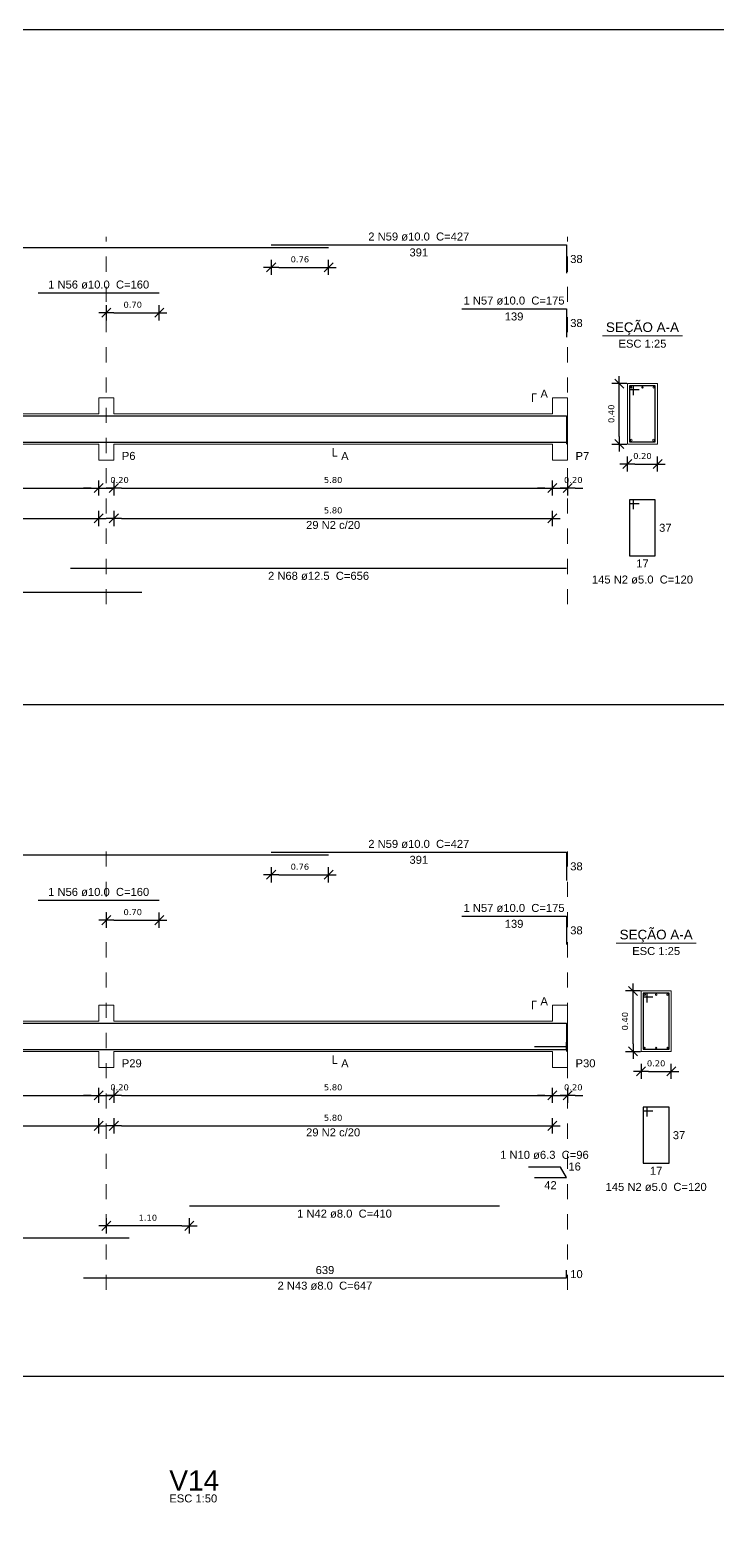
# Model space of a CAD drawing. Extents: x 25 to 1028, y -81 to 176.
# Drawn here: x 797.1 to 801.65, y 89.22 to 99.03 of the extents above; entities that cross this region are included whole.
import ezdxf

# ---------------------------------------------------------------- set-up
doc = ezdxf.new("R2010")
doc.units = 0
doc.header["$LTSCALE"] = 0.3
doc.header["$PDSIZE"] = 0.1
doc.linetypes.add('DOT2', pattern=[3.175, 0, -3.175])
doc.layers.get('0').update_dxf_attribs({"linetype": 'CONTINUOUS'})
doc.layers.get('Defpoints').update_dxf_attribs({"linetype": 'CONTINUOUS'})
doc.layers.add('ARQ-CTA-1_025', color=1, linetype='CONTINUOUS')
for name, color, linetype, lineweight in [('DT-Barras na forma', 2, 'CONTINUOUS', 30), ('DT-Barras no corte', 5, 'CONTINUOUS', 5), ('DT-Barras rebatidas', 2, 'CONTINUOUS', 30), ('DT-Forma', 5, 'CONTINUOUS', 5), ('DT-Pontilhado', 9, 'DOT2', 5), ('DT-Textos', 7, 'CONTINUOUS', 5), ('DT-Título', 3, 'CONTINUOUS', 20)]:
    doc.layers.add(name, color=color, linetype=linetype, lineweight=lineweight)
doc.layers.add('VPort', color=45, linetype='CONTINUOUS', plot=False)
doc.styles.add('Arial', font='arial.ttf')
doc.styles.add('FNDE Texto Cota 0025', font='verdana.ttf', dxfattribs={"height": 0.04})
doc.dimstyles.new('Copy of FNDE 1-0025', dxfattribs={"dimscale": 5, "dimtxt": 0.04, "dimasz": 0.01, "dimexe": 0.15, "dimexo": 0.15, "dimgap": 0.005, "dimtad": 1, "dimlfac": 2, "dimzin": 1, "dimdsep": 46, "dimtxsty": 'FNDE Texto Cota 0025', "dimblk": 'tic', "dimcen": 0.015, "dimdle": 0.15, "dimse1": 1, "dimse2": 1, "dimclrd": 251, "dimclre": 251, "dimclrt": 256, "dimaunit": 1, "dimadec": 3, "dimazin": 0, "dimtfac": 1, "dimtix": 1, "dimtmove": 2, "dimatfit": 3, "dimfxl": 0.15, "dimtvp": 1, "dimtolj": 1, "dimtzin": 0, "dimarcsym": 0})
doc.dimstyles.new('FNDE 1-0025', dxfattribs={"dimscale": 5, "dimtxt": 0.04, "dimasz": 0.01, "dimexe": 0.15, "dimexo": 0.15, "dimgap": 0.005, "dimtad": 1, "dimzin": 1, "dimdsep": 46, "dimtxsty": 'FNDE Texto Cota 0025', "dimblk": 'tic', "dimcen": 0.015, "dimdle": 0.15, "dimse1": 1, "dimse2": 1, "dimclrd": 251, "dimclre": 251, "dimclrt": 256, "dimaunit": 1, "dimadec": 3, "dimazin": 0, "dimtfac": 1, "dimtix": 1, "dimtmove": 2, "dimatfit": 3, "dimfxl": 0.15, "dimtvp": 1, "dimtolj": 1, "dimtzin": 0, "dimarcsym": 0})

# ---------------------------------------------------------------- blocks, each defined once
blk = doc.blocks.new('tic')
at = {"color": 251}
for p, q in [((-1, 0), (1, 0)), ((0, -1), (0, 1))]:
    blk.add_line(p, q, dxfattribs=at)
blk.add_line((-0.6, -0.6), (0.6, 0.6))
blk = doc.blocks.new('*D304')
at = {"layer": 'ARQ-CTA-1_025', "color": 251, "lineweight": -2}
blk.add_line((794.7059, 95.9992), (797.5059, 95.9992), dxfattribs=at)
at = {"layer": 'Defpoints', "color": 0}
for p in [(794.6559, 96.1316), (797.5559, 96.1316), (797.5559, 95.9992)]:
    blk.add_point(p, dxfattribs=at)
at = {"layer": 'ARQ-CTA-1_025', "color": 251, "lineweight": -2, "xscale": 0.05, "yscale": 0.05, "zscale": 0.05, "rotation": 180}
blk.add_blockref('tic', (794.6559, 95.9992), dxfattribs=at)
at = {"layer": 'ARQ-CTA-1_025', "color": 251, "lineweight": -2, "xscale": 0.05, "yscale": 0.05, "zscale": 0.05}
blk.add_blockref('tic', (797.5559, 95.9992), dxfattribs=at)
at = {"layer": 'ARQ-CTA-1_025', "insert": (796.1059, 96.0522), "char_height": 0.04, "attachment_point": 5, "style": 'FNDE Texto Cota 0025'}
blk.add_mtext('\\A1;5.80', dxfattribs=at)
blk = doc.blocks.new('*D305')
at = {"layer": 'ARQ-CTA-1_025', "color": 251, "lineweight": -2}
for p, q in [((797.5059, 95.9992), (797.4559, 95.9992)), ((797.5559, 95.9992), (797.6559, 95.9992)), ((797.7059, 95.9992), (797.7559, 95.9992))]:
    blk.add_line(p, q, dxfattribs=at)
at = {"layer": 'Defpoints', "color": 0}
for p in [(797.5559, 96.1316), (797.6559, 96.1316), (797.6559, 95.9992)]:
    blk.add_point(p, dxfattribs=at)
at = {"layer": 'ARQ-CTA-1_025', "color": 251, "lineweight": -2, "xscale": 0.05, "yscale": 0.05, "zscale": 0.05}
blk.add_blockref('tic', (797.5559, 95.9992), dxfattribs=at)
at = {"layer": 'ARQ-CTA-1_025', "color": 251, "lineweight": -2, "xscale": 0.05, "yscale": 0.05, "zscale": 0.05, "rotation": 180}
blk.add_blockref('tic', (797.6559, 95.9992), dxfattribs=at)
at = {"layer": 'ARQ-CTA-1_025', "insert": (797.6936, 96.0522), "char_height": 0.04, "attachment_point": 5, "style": 'FNDE Texto Cota 0025'}
blk.add_mtext('\\A1;0.20', dxfattribs=at)
blk = doc.blocks.new('*D306')
at = {"layer": 'ARQ-CTA-1_025', "color": 251, "lineweight": -2}
blk.add_line((797.7059, 95.9992), (800.5059, 95.9992), dxfattribs=at)
at = {"layer": 'Defpoints', "color": 0}
for p in [(797.6559, 96.1316), (800.5559, 96.1316), (800.5559, 95.9992)]:
    blk.add_point(p, dxfattribs=at)
at = {"layer": 'ARQ-CTA-1_025', "color": 251, "lineweight": -2, "xscale": 0.05, "yscale": 0.05, "zscale": 0.05, "rotation": 180}
blk.add_blockref('tic', (797.6559, 95.9992), dxfattribs=at)
at = {"layer": 'ARQ-CTA-1_025', "color": 251, "lineweight": -2, "xscale": 0.05, "yscale": 0.05, "zscale": 0.05}
blk.add_blockref('tic', (800.5559, 95.9992), dxfattribs=at)
at = {"layer": 'ARQ-CTA-1_025', "insert": (799.1059, 96.0522), "char_height": 0.04, "attachment_point": 5, "style": 'FNDE Texto Cota 0025'}
blk.add_mtext('\\A1;5.80', dxfattribs=at)
blk = doc.blocks.new('*D307')
at = {"layer": 'ARQ-CTA-1_025', "color": 251, "lineweight": -2}
for p, q in [((800.5059, 95.9992), (800.4559, 95.9992)), ((800.5559, 95.9992), (800.6559, 95.9992)), ((800.7059, 95.9992), (800.7559, 95.9992))]:
    blk.add_line(p, q, dxfattribs=at)
at = {"layer": 'Defpoints', "color": 0}
for p in [(800.5559, 96.1316), (800.6559, 96.1316), (800.6559, 95.9992)]:
    blk.add_point(p, dxfattribs=at)
at = {"layer": 'ARQ-CTA-1_025', "color": 251, "lineweight": -2, "xscale": 0.05, "yscale": 0.05, "zscale": 0.05}
blk.add_blockref('tic', (800.5559, 95.9992), dxfattribs=at)
at = {"layer": 'ARQ-CTA-1_025', "color": 251, "lineweight": -2, "xscale": 0.05, "yscale": 0.05, "zscale": 0.05, "rotation": 180}
blk.add_blockref('tic', (800.6559, 95.9992), dxfattribs=at)
at = {"layer": 'ARQ-CTA-1_025', "insert": (800.6936, 96.0522), "char_height": 0.04, "attachment_point": 5, "style": 'FNDE Texto Cota 0025'}
blk.add_mtext('\\A1;0.20', dxfattribs=at)
blk = doc.blocks.new('*D315')
at = {"layer": 'ARQ-CTA-1_025', "color": 251, "lineweight": -2}
blk.add_line((797.6559, 97.1589), (797.9059, 97.1589), dxfattribs=at)
at = {"layer": 'Defpoints', "color": 0}
for p in [(797.6059, 97.2913), (797.9559, 97.2913), (797.9559, 97.1589)]:
    blk.add_point(p, dxfattribs=at)
at = {"layer": 'ARQ-CTA-1_025', "color": 251, "lineweight": -2, "xscale": 0.05, "yscale": 0.05, "zscale": 0.05, "rotation": 180}
blk.add_blockref('tic', (797.6059, 97.1589), dxfattribs=at)
at = {"layer": 'ARQ-CTA-1_025', "color": 251, "lineweight": -2, "xscale": 0.05, "yscale": 0.05, "zscale": 0.05}
blk.add_blockref('tic', (797.9559, 97.1589), dxfattribs=at)
at = {"layer": 'ARQ-CTA-1_025', "insert": (797.7809, 97.2119), "char_height": 0.04, "attachment_point": 5, "style": 'FNDE Texto Cota 0025'}
blk.add_mtext('\\A1;0.70', dxfattribs=at)
blk = doc.blocks.new('*D317')
at = {"layer": 'ARQ-CTA-1_025', "color": 251, "lineweight": -2}
blk.add_line((798.7459, 97.459), (799.0259, 97.459), dxfattribs=at)
at = {"layer": 'Defpoints', "color": 0}
for p in [(798.6959, 97.5914), (799.0759, 97.5914), (799.0759, 97.459)]:
    blk.add_point(p, dxfattribs=at)
at = {"layer": 'ARQ-CTA-1_025', "color": 251, "lineweight": -2, "xscale": 0.05, "yscale": 0.05, "zscale": 0.05, "rotation": 180}
blk.add_blockref('tic', (798.6959, 97.459), dxfattribs=at)
at = {"layer": 'ARQ-CTA-1_025', "color": 251, "lineweight": -2, "xscale": 0.05, "yscale": 0.05, "zscale": 0.05}
blk.add_blockref('tic', (799.0759, 97.459), dxfattribs=at)
at = {"layer": 'ARQ-CTA-1_025', "insert": (798.8859, 97.5119), "char_height": 0.04, "attachment_point": 5, "style": 'FNDE Texto Cota 0025'}
blk.add_mtext('\\A1;0.76', dxfattribs=at)
blk = doc.blocks.new('*D318')
at = {"layer": 'ARQ-CTA-1_025', "color": 251, "lineweight": -2}
blk.add_line((800.998, 96.3405), (800.998, 96.6405), dxfattribs=at)
at = {"layer": 'Defpoints', "color": 0}
for p in [(800.998, 96.6905), (801.0509, 96.6905), (801.0509, 96.2905)]:
    blk.add_point(p, dxfattribs=at)
at = {"layer": 'ARQ-CTA-1_025', "color": 251, "lineweight": -2, "xscale": 0.05, "yscale": 0.05, "zscale": 0.05}
for p, rotation in [((800.998, 96.6905), 90), ((800.998, 96.2905), 270)]:
    blk.add_blockref('tic', p, dxfattribs=dict(at, rotation=rotation))
at = {"layer": 'ARQ-CTA-1_025', "insert": (800.945, 96.4905), "char_height": 0.04, "attachment_point": 5, "rotation": 90, "style": 'FNDE Texto Cota 0025'}
blk.add_mtext('\\A1;0.40', dxfattribs=at)
blk = doc.blocks.new('*D319')
at = {"layer": 'ARQ-CTA-1_025', "color": 251, "lineweight": -2}
blk.add_line((801.1009, 96.1581), (801.2009, 96.1581), dxfattribs=at)
at = {"layer": 'Defpoints', "color": 0}
for p in [(801.0509, 96.2905), (801.2509, 96.2905), (801.2509, 96.1581)]:
    blk.add_point(p, dxfattribs=at)
at = {"layer": 'ARQ-CTA-1_025', "color": 251, "lineweight": -2, "xscale": 0.05, "yscale": 0.05, "zscale": 0.05, "rotation": 180}
blk.add_blockref('tic', (801.0509, 96.1581), dxfattribs=at)
at = {"layer": 'ARQ-CTA-1_025', "color": 251, "lineweight": -2, "xscale": 0.05, "yscale": 0.05, "zscale": 0.05}
blk.add_blockref('tic', (801.2509, 96.1581), dxfattribs=at)
at = {"layer": 'ARQ-CTA-1_025', "insert": (801.1509, 96.211), "char_height": 0.04, "attachment_point": 5, "style": 'FNDE Texto Cota 0025'}
blk.add_mtext('\\A1;0.20', dxfattribs=at)
blk = doc.blocks.new('*D323')
at = {"layer": 'ARQ-CTA-1_025', "color": 251, "lineweight": -2}
blk.add_line((794.7059, 95.798), (797.5059, 95.798), dxfattribs=at)
at = {"layer": 'Defpoints', "color": 0}
for p in [(794.6559, 95.9304), (797.5559, 95.9304), (797.5559, 95.798)]:
    blk.add_point(p, dxfattribs=at)
at = {"layer": 'ARQ-CTA-1_025', "color": 251, "lineweight": -2, "xscale": 0.05, "yscale": 0.05, "zscale": 0.05, "rotation": 180}
blk.add_blockref('tic', (794.6559, 95.798), dxfattribs=at)
at = {"layer": 'ARQ-CTA-1_025', "color": 251, "lineweight": -2, "xscale": 0.05, "yscale": 0.05, "zscale": 0.05}
blk.add_blockref('tic', (797.5559, 95.798), dxfattribs=at)
at = {"layer": 'ARQ-CTA-1_025', "insert": (796.1059, 95.851), "char_height": 0.04, "attachment_point": 5, "style": 'FNDE Texto Cota 0025'}
blk.add_mtext('\\A1;5.80', dxfattribs=at)
blk = doc.blocks.new('*D324')
at = {"layer": 'ARQ-CTA-1_025', "color": 251, "lineweight": -2}
blk.add_line((797.7059, 95.798), (800.5059, 95.798), dxfattribs=at)
at = {"layer": 'Defpoints', "color": 0}
for p in [(797.6559, 95.9304), (800.5559, 95.9304), (800.5559, 95.798)]:
    blk.add_point(p, dxfattribs=at)
at = {"layer": 'ARQ-CTA-1_025', "color": 251, "lineweight": -2, "xscale": 0.05, "yscale": 0.05, "zscale": 0.05, "rotation": 180}
blk.add_blockref('tic', (797.6559, 95.798), dxfattribs=at)
at = {"layer": 'ARQ-CTA-1_025', "color": 251, "lineweight": -2, "xscale": 0.05, "yscale": 0.05, "zscale": 0.05}
blk.add_blockref('tic', (800.5559, 95.798), dxfattribs=at)
at = {"layer": 'ARQ-CTA-1_025', "insert": (799.1059, 95.851), "char_height": 0.04, "attachment_point": 5, "style": 'FNDE Texto Cota 0025'}
blk.add_mtext('\\A1;5.80', dxfattribs=at)
blk = doc.blocks.new('*D405')
at = {"layer": 'ARQ-CTA-1_025', "color": 251, "lineweight": -2}
blk.add_line((794.7059, 91.9805), (797.5059, 91.9805), dxfattribs=at)
at = {"layer": 'Defpoints', "color": 0}
for p in [(794.6559, 92.1129), (797.5559, 92.1129), (797.5559, 91.9805)]:
    blk.add_point(p, dxfattribs=at)
at = {"layer": 'ARQ-CTA-1_025', "color": 251, "lineweight": -2, "xscale": 0.05, "yscale": 0.05, "zscale": 0.05, "rotation": 180}
blk.add_blockref('tic', (794.6559, 91.9805), dxfattribs=at)
at = {"layer": 'ARQ-CTA-1_025', "color": 251, "lineweight": -2, "xscale": 0.05, "yscale": 0.05, "zscale": 0.05}
blk.add_blockref('tic', (797.5559, 91.9805), dxfattribs=at)
at = {"layer": 'ARQ-CTA-1_025', "insert": (796.1059, 92.0335), "char_height": 0.04, "attachment_point": 5, "style": 'FNDE Texto Cota 0025'}
blk.add_mtext('\\A1;5.80', dxfattribs=at)
blk = doc.blocks.new('*D406')
at = {"layer": 'ARQ-CTA-1_025', "color": 251, "lineweight": -2}
for p, q in [((797.5059, 91.9805), (797.4559, 91.9805)), ((797.5559, 91.9805), (797.6559, 91.9805)), ((797.7059, 91.9805), (797.7559, 91.9805))]:
    blk.add_line(p, q, dxfattribs=at)
at = {"layer": 'Defpoints', "color": 0}
for p in [(797.5559, 92.1129), (797.6559, 92.1129), (797.6559, 91.9805)]:
    blk.add_point(p, dxfattribs=at)
at = {"layer": 'ARQ-CTA-1_025', "color": 251, "lineweight": -2, "xscale": 0.05, "yscale": 0.05, "zscale": 0.05}
blk.add_blockref('tic', (797.5559, 91.9805), dxfattribs=at)
at = {"layer": 'ARQ-CTA-1_025', "color": 251, "lineweight": -2, "xscale": 0.05, "yscale": 0.05, "zscale": 0.05, "rotation": 180}
blk.add_blockref('tic', (797.6559, 91.9805), dxfattribs=at)
at = {"layer": 'ARQ-CTA-1_025', "insert": (797.6936, 92.0335), "char_height": 0.04, "attachment_point": 5, "style": 'FNDE Texto Cota 0025'}
blk.add_mtext('\\A1;0.20', dxfattribs=at)
blk = doc.blocks.new('*D407')
at = {"layer": 'ARQ-CTA-1_025', "color": 251, "lineweight": -2}
blk.add_line((797.7059, 91.9805), (800.5059, 91.9805), dxfattribs=at)
at = {"layer": 'Defpoints', "color": 0}
for p in [(797.6559, 92.1129), (800.5559, 92.1129), (800.5559, 91.9805)]:
    blk.add_point(p, dxfattribs=at)
at = {"layer": 'ARQ-CTA-1_025', "color": 251, "lineweight": -2, "xscale": 0.05, "yscale": 0.05, "zscale": 0.05, "rotation": 180}
blk.add_blockref('tic', (797.6559, 91.9805), dxfattribs=at)
at = {"layer": 'ARQ-CTA-1_025', "color": 251, "lineweight": -2, "xscale": 0.05, "yscale": 0.05, "zscale": 0.05}
blk.add_blockref('tic', (800.5559, 91.9805), dxfattribs=at)
at = {"layer": 'ARQ-CTA-1_025', "insert": (799.1059, 92.0335), "char_height": 0.04, "attachment_point": 5, "style": 'FNDE Texto Cota 0025'}
blk.add_mtext('\\A1;5.80', dxfattribs=at)
blk = doc.blocks.new('*D408')
at = {"layer": 'ARQ-CTA-1_025', "color": 251, "lineweight": -2}
for p, q in [((800.5059, 91.9805), (800.4559, 91.9805)), ((800.5559, 91.9805), (800.6559, 91.9805)), ((800.7059, 91.9805), (800.7559, 91.9805))]:
    blk.add_line(p, q, dxfattribs=at)
at = {"layer": 'Defpoints', "color": 0}
for p in [(800.5559, 92.1129), (800.6559, 92.1129), (800.6559, 91.9805)]:
    blk.add_point(p, dxfattribs=at)
at = {"layer": 'ARQ-CTA-1_025', "color": 251, "lineweight": -2, "xscale": 0.05, "yscale": 0.05, "zscale": 0.05}
blk.add_blockref('tic', (800.5559, 91.9805), dxfattribs=at)
at = {"layer": 'ARQ-CTA-1_025', "color": 251, "lineweight": -2, "xscale": 0.05, "yscale": 0.05, "zscale": 0.05, "rotation": 180}
blk.add_blockref('tic', (800.6559, 91.9805), dxfattribs=at)
at = {"layer": 'ARQ-CTA-1_025', "insert": (800.6936, 92.0335), "char_height": 0.04, "attachment_point": 5, "style": 'FNDE Texto Cota 0025'}
blk.add_mtext('\\A1;0.20', dxfattribs=at)
blk = doc.blocks.new('*D413')
at = {"layer": 'ARQ-CTA-1_025', "color": 251, "lineweight": -2}
blk.add_line((798.1059, 91.1177), (797.6559, 91.1177), dxfattribs=at)
at = {"layer": 'Defpoints', "color": 0}
for p in [(797.6059, 91.2501), (798.1559, 91.2501), (797.6059, 91.1177)]:
    blk.add_point(p, dxfattribs=at)
at = {"layer": 'ARQ-CTA-1_025', "color": 251, "lineweight": -2, "xscale": 0.05, "yscale": 0.05, "zscale": 0.05, "rotation": 180}
blk.add_blockref('tic', (797.6059, 91.1177), dxfattribs=at)
at = {"layer": 'ARQ-CTA-1_025', "color": 251, "lineweight": -2, "xscale": 0.05, "yscale": 0.05, "zscale": 0.05}
blk.add_blockref('tic', (798.1559, 91.1177), dxfattribs=at)
at = {"layer": 'ARQ-CTA-1_025', "insert": (797.8809, 91.1707), "char_height": 0.04, "attachment_point": 5, "style": 'FNDE Texto Cota 0025'}
blk.add_mtext('\\A1;1.10', dxfattribs=at)
blk = doc.blocks.new('*D417')
at = {"layer": 'ARQ-CTA-1_025', "color": 251, "lineweight": -2}
blk.add_line((797.6559, 93.1402), (797.9059, 93.1402), dxfattribs=at)
at = {"layer": 'Defpoints', "color": 0}
for p in [(797.6059, 93.2726), (797.9559, 93.2726), (797.9559, 93.1402)]:
    blk.add_point(p, dxfattribs=at)
at = {"layer": 'ARQ-CTA-1_025', "color": 251, "lineweight": -2, "xscale": 0.05, "yscale": 0.05, "zscale": 0.05, "rotation": 180}
blk.add_blockref('tic', (797.6059, 93.1402), dxfattribs=at)
at = {"layer": 'ARQ-CTA-1_025', "color": 251, "lineweight": -2, "xscale": 0.05, "yscale": 0.05, "zscale": 0.05}
blk.add_blockref('tic', (797.9559, 93.1402), dxfattribs=at)
at = {"layer": 'ARQ-CTA-1_025', "insert": (797.7809, 93.1932), "char_height": 0.04, "attachment_point": 5, "style": 'FNDE Texto Cota 0025'}
blk.add_mtext('\\A1;0.70', dxfattribs=at)
blk = doc.blocks.new('*D419')
at = {"layer": 'ARQ-CTA-1_025', "color": 251, "lineweight": -2}
blk.add_line((798.7459, 93.4403), (799.0259, 93.4403), dxfattribs=at)
at = {"layer": 'Defpoints', "color": 0}
for p in [(798.6959, 93.5727), (799.0759, 93.5727), (799.0759, 93.4403)]:
    blk.add_point(p, dxfattribs=at)
at = {"layer": 'ARQ-CTA-1_025', "color": 251, "lineweight": -2, "xscale": 0.05, "yscale": 0.05, "zscale": 0.05, "rotation": 180}
blk.add_blockref('tic', (798.6959, 93.4403), dxfattribs=at)
at = {"layer": 'ARQ-CTA-1_025', "color": 251, "lineweight": -2, "xscale": 0.05, "yscale": 0.05, "zscale": 0.05}
blk.add_blockref('tic', (799.0759, 93.4403), dxfattribs=at)
at = {"layer": 'ARQ-CTA-1_025', "insert": (798.8859, 93.4932), "char_height": 0.04, "attachment_point": 5, "style": 'FNDE Texto Cota 0025'}
blk.add_mtext('\\A1;0.76', dxfattribs=at)
blk = doc.blocks.new('*D420')
at = {"layer": 'ARQ-CTA-1_025', "color": 251, "lineweight": -2}
blk.add_line((801.0885, 92.3218), (801.0885, 92.6218), dxfattribs=at)
at = {"layer": 'Defpoints', "color": 0}
for p in [(801.0885, 92.6718), (801.1414, 92.6718), (801.1414, 92.2718)]:
    blk.add_point(p, dxfattribs=at)
at = {"layer": 'ARQ-CTA-1_025', "color": 251, "lineweight": -2, "xscale": 0.05, "yscale": 0.05, "zscale": 0.05}
for p, rotation in [((801.0885, 92.6718), 90), ((801.0885, 92.2718), 270)]:
    blk.add_blockref('tic', p, dxfattribs=dict(at, rotation=rotation))
at = {"layer": 'ARQ-CTA-1_025', "insert": (801.0355, 92.4718), "char_height": 0.04, "attachment_point": 5, "rotation": 90, "style": 'FNDE Texto Cota 0025'}
blk.add_mtext('\\A1;0.40', dxfattribs=at)
blk = doc.blocks.new('*D421')
at = {"layer": 'ARQ-CTA-1_025', "color": 251, "lineweight": -2}
blk.add_line((801.1914, 92.1394), (801.2914, 92.1394), dxfattribs=at)
at = {"layer": 'Defpoints', "color": 0}
for p in [(801.1414, 92.2718), (801.3414, 92.2718), (801.3414, 92.1394)]:
    blk.add_point(p, dxfattribs=at)
at = {"layer": 'ARQ-CTA-1_025', "color": 251, "lineweight": -2, "xscale": 0.05, "yscale": 0.05, "zscale": 0.05, "rotation": 180}
blk.add_blockref('tic', (801.1414, 92.1394), dxfattribs=at)
at = {"layer": 'ARQ-CTA-1_025', "color": 251, "lineweight": -2, "xscale": 0.05, "yscale": 0.05, "zscale": 0.05}
blk.add_blockref('tic', (801.3414, 92.1394), dxfattribs=at)
at = {"layer": 'ARQ-CTA-1_025', "insert": (801.2414, 92.1923), "char_height": 0.04, "attachment_point": 5, "style": 'FNDE Texto Cota 0025'}
blk.add_mtext('\\A1;0.20', dxfattribs=at)
blk = doc.blocks.new('*D425')
at = {"layer": 'ARQ-CTA-1_025', "color": 251, "lineweight": -2}
blk.add_line((794.7059, 91.7793), (797.5059, 91.7793), dxfattribs=at)
at = {"layer": 'Defpoints', "color": 0}
for p in [(794.6559, 91.9117), (797.5559, 91.9117), (797.5559, 91.7793)]:
    blk.add_point(p, dxfattribs=at)
at = {"layer": 'ARQ-CTA-1_025', "color": 251, "lineweight": -2, "xscale": 0.05, "yscale": 0.05, "zscale": 0.05, "rotation": 180}
blk.add_blockref('tic', (794.6559, 91.7793), dxfattribs=at)
at = {"layer": 'ARQ-CTA-1_025', "color": 251, "lineweight": -2, "xscale": 0.05, "yscale": 0.05, "zscale": 0.05}
blk.add_blockref('tic', (797.5559, 91.7793), dxfattribs=at)
at = {"layer": 'ARQ-CTA-1_025', "insert": (796.1059, 91.8323), "char_height": 0.04, "attachment_point": 5, "style": 'FNDE Texto Cota 0025'}
blk.add_mtext('\\A1;5.80', dxfattribs=at)
blk = doc.blocks.new('*D426')
at = {"layer": 'ARQ-CTA-1_025', "color": 251, "lineweight": -2}
blk.add_line((797.7059, 91.7793), (800.5059, 91.7793), dxfattribs=at)
at = {"layer": 'Defpoints', "color": 0}
for p in [(797.6559, 91.9117), (800.5559, 91.9117), (800.5559, 91.7793)]:
    blk.add_point(p, dxfattribs=at)
at = {"layer": 'ARQ-CTA-1_025', "color": 251, "lineweight": -2, "xscale": 0.05, "yscale": 0.05, "zscale": 0.05, "rotation": 180}
blk.add_blockref('tic', (797.6559, 91.7793), dxfattribs=at)
at = {"layer": 'ARQ-CTA-1_025', "color": 251, "lineweight": -2, "xscale": 0.05, "yscale": 0.05, "zscale": 0.05}
blk.add_blockref('tic', (800.5559, 91.7793), dxfattribs=at)
at = {"layer": 'ARQ-CTA-1_025', "insert": (799.1059, 91.8323), "char_height": 0.04, "attachment_point": 5, "style": 'FNDE Texto Cota 0025'}
blk.add_mtext('\\A1;5.80', dxfattribs=at)

msp = doc.modelspace()

# ---------------------------------------------------------------- linework, layer by layer
at = {"layer": 'DT-Barras na forma'}
for p, q in [((801.09094451, 96.67545784), (801.06594451, 96.67545783)), ((801.06594451, 96.67545783), (801.06594452, 96.30545783)), ((801.23594464, 96.67545783), (801.06594464, 96.67545777)), ((801.06594464, 96.67545777), (801.06594464, 96.65045777)), ((801.06594464, 96.65045777), (801.12844464, 96.65045777)), ((801.09094449, 96.61295784), (801.09094451, 96.67545784)), ((801.23594452, 96.30545783), (801.23594464, 96.67545783)), ((801.06594452, 96.30545783), (801.23594452, 96.30545783)), ((801.18143651, 92.65677189), (801.15643651, 92.65677188)), ((801.15643651, 92.65677188), (801.15643652, 92.28677188)), ((801.32643664, 92.65677188), (801.15643664, 92.65677183)), ((801.15643664, 92.65677183), (801.15643664, 92.63177183)), ((801.15643664, 92.63177183), (801.21893664, 92.63177183)), ((801.18143649, 92.59427189), (801.18143651, 92.65677189)), ((801.32643652, 92.28677188), (801.32643664, 92.65677188)), ((800.64836199, 92.30192189), (800.43720624, 92.30192189)), ((801.15643652, 92.28677188), (801.32643652, 92.28677188))]:
    msp.add_line(p, q, dxfattribs=at)
for points in [[(793.07586199, 96.47795784), (799.07586199, 96.47795784)], [(797.15586199, 96.47795784), (797.95586199, 96.47795784)], [(798.69586199, 96.47795784), (800.64836199, 96.47795784), (800.64836199, 96.28961534)], [(799.95586199, 96.47795784), (800.64836199, 96.47795784), (800.64836199, 96.28961534)], [(794.60586199, 96.30245784), (797.84129024, 96.30245784)], [(797.37043374, 96.30358284), (800.64836199, 96.30358284)], [(793.07586199, 92.45927189), (799.07586199, 92.45927189)], [(797.15586199, 92.45927189), (797.95586199, 92.45927189)], [(798.69586199, 92.45927189), (800.64836199, 92.45927189), (800.64836199, 92.27092939)], [(799.95586199, 92.45927189), (800.64836199, 92.45927189), (800.64836199, 92.27092939)], [(797.45518799, 92.28377189), (800.64836199, 92.28377189), (800.64836199, 92.33377189)], [(794.60586199, 92.28377189), (797.75653599, 92.28377189)], [(798.15586199, 92.28377189), (800.20586199, 92.28377189)]]:
    msp.add_lwpolyline(points, dxfattribs=at)
at = {"layer": 'DT-Barras no corte'}
for centre, radius in [((801.07594449, 96.66545784), 0.005), ((801.15094449, 96.66545784), 0.005), ((801.22594449, 96.66545784), 0.005), ((801.07719449, 96.31670784), 0.00625), ((801.22469449, 96.31670784), 0.00625), ((801.16643649, 92.64677189), 0.005), ((801.24143649, 92.64677189), 0.005), ((801.31643649, 92.64677189), 0.005), ((801.16543649, 92.29577189), 0.004), ((801.24143649, 92.29577189), 0.004), ((801.31743649, 92.29577189), 0.004)]:
    msp.add_circle(centre, radius, dxfattribs=at)
at = {"layer": 'DT-Barras rebatidas'}
for p, q in [((793.07586199, 97.59135784), (799.07586199, 97.59135784)), ((798.69586199, 97.60900784), (800.64836199, 97.60900784)), ((800.64836199, 97.60900784), (800.64836199, 97.42066532)), ((797.15586199, 97.29130784), (797.95586199, 97.29130784)), ((799.95586199, 97.18540784), (800.64836199, 97.18540784)), ((800.64836199, 97.18540784), (800.64836199, 96.99706532)), ((801.09094451, 95.92128284), (801.06594451, 95.92128283)), ((801.06594451, 95.92128283), (801.06594452, 95.55128283)), ((801.23594464, 95.92128283), (801.06594464, 95.92128277)), ((801.06594464, 95.92128277), (801.06594464, 95.89628277)), ((801.06594464, 95.89628277), (801.12844464, 95.89628277)), ((801.09094449, 95.85878284), (801.09094451, 95.92128284)), ((801.23594452, 95.55128283), (801.23594464, 95.92128283)), ((797.37043374, 95.46992284), (800.6483619, 95.46992284)), ((801.06594452, 95.55128283), (801.23594452, 95.55128283)), ((794.60586199, 95.30994784), (797.84129015, 95.30994784)), ((798.69586199, 93.59032189), (800.64836199, 93.59032189)), ((800.64836199, 93.59032189), (800.64836199, 93.40197937)), ((793.07586199, 93.57267189), (799.07586199, 93.57267189)), ((797.15586199, 93.27262189), (797.95586199, 93.27262189)), ((799.95586199, 93.16672189), (800.64836199, 93.16672189)), ((800.64836199, 93.16672189), (800.64836199, 92.97837937)), ((801.18143651, 91.90259689), (801.15643651, 91.90259688)), ((801.15643651, 91.90259688), (801.15643652, 91.53259688)), ((801.32643664, 91.90259688), (801.15643664, 91.90259683)), ((801.15643664, 91.90259683), (801.15643664, 91.87759683)), ((801.15643664, 91.87759683), (801.21893664, 91.87759683)), ((801.18143649, 91.84009689), (801.18143651, 91.90259689)), ((801.32643652, 91.53259688), (801.32643664, 91.90259688)), ((801.15643652, 91.53259688), (801.32643652, 91.53259688)), ((800.60836204, 91.50681893), (800.39720625, 91.50681886)), ((800.43720624, 91.43753689), (800.64836203, 91.43753689)), ((800.64836203, 91.43753689), (800.60836204, 91.50681893)), ((798.15586199, 91.25011189), (800.20586199, 91.25011189)), ((794.60586199, 91.03831189), (797.75653601, 91.03831189)), ((797.45518799, 90.77356189), (800.64836201, 90.77356189)), ((800.64836201, 90.77356189), (800.64836203, 90.82356189))]:
    msp.add_line(p, q, dxfattribs=at)
at = {"layer": 'DT-Forma'}
for p, q in [((801.25094449, 96.69045784), (801.05094449, 96.69045784)), ((801.05094449, 96.69045784), (801.05094449, 96.29045784)), ((801.25094449, 96.29045784), (801.25094449, 96.69045784)), ((797.55586199, 96.49045784), (797.55586199, 96.59635784)), ((797.55586199, 96.59635784), (797.65586199, 96.59635784)), ((797.65586199, 96.59635784), (797.65586199, 96.49045784)), ((800.55586199, 96.49045784), (800.55586199, 96.59635784)), ((800.55586199, 96.59635784), (800.65586199, 96.59635784)), ((800.65586199, 96.59635784), (800.65586199, 96.49045784)), ((794.65586199, 96.49045784), (797.55586199, 96.49045784)), ((797.65586199, 96.49045784), (800.55586199, 96.49045784)), ((794.65586199, 96.29045784), (797.55586199, 96.29045784)), ((797.55586199, 96.29045784), (797.55586199, 96.18455784)), ((797.65586199, 96.18455784), (797.65586199, 96.29045784)), ((797.65586199, 96.29045784), (800.55586199, 96.29045784)), ((800.55586199, 96.29045784), (800.55586199, 96.18455784)), ((800.65586199, 96.18455784), (800.65586199, 96.29045784)), ((801.05094449, 96.29045784), (801.25094449, 96.29045784)), ((797.55586199, 96.18455784), (797.65586199, 96.18455784)), ((800.55586199, 96.18455784), (800.65586199, 96.18455784)), ((801.34143649, 92.67177189), (801.14143649, 92.67177189)), ((801.14143649, 92.67177189), (801.14143649, 92.27177189)), ((801.34143649, 92.27177189), (801.34143649, 92.67177189)), ((797.55586199, 92.47177189), (797.55586199, 92.57767189)), ((797.55586199, 92.57767189), (797.65586199, 92.57767189)), ((797.65586199, 92.57767189), (797.65586199, 92.47177189)), ((800.55586199, 92.47177189), (800.55586199, 92.57767189)), ((800.55586199, 92.57767189), (800.65586199, 92.57767189)), ((800.65586199, 92.57767189), (800.65586199, 92.47177189)), ((794.65586199, 92.47177189), (797.55586199, 92.47177189)), ((797.65586199, 92.47177189), (800.55586199, 92.47177189)), ((794.65586199, 92.27177189), (797.55586199, 92.27177189)), ((797.55586199, 92.27177189), (797.55586199, 92.16587189)), ((797.65586199, 92.16587189), (797.65586199, 92.27177189)), ((797.65586199, 92.27177189), (800.55586199, 92.27177189)), ((800.55586199, 92.27177189), (800.55586199, 92.16587189)), ((800.65586199, 92.16587189), (800.65586199, 92.27177189)), ((801.14143649, 92.27177189), (801.34143649, 92.27177189)), ((797.55586199, 92.16587189), (797.65586199, 92.16587189)), ((800.55586199, 92.16587189), (800.65586199, 92.16587189))]:
    msp.add_line(p, q, dxfattribs=at)
at = {"layer": 'DT-Forma', "linetype": 'Continuous'}
for p, q in [((800.65586199, 96.49045784), (800.65586199, 96.29045784)), ((800.65586199, 92.47177189), (800.65586199, 92.27177189))]:
    msp.add_line(p, q, dxfattribs=at)
at = {"layer": 'DT-Pontilhado', "ltscale": 0.05}
for p, q in [((797.60586199, 95.23052284), (797.60586199, 97.66195784)), ((800.65586199, 95.23052284), (800.65586199, 97.66195784)), ((797.60586199, 90.69413689), (797.60586199, 93.64327189)), ((800.65586199, 90.69413689), (800.65586199, 93.64327189))]:
    msp.add_line(p, q, dxfattribs=at)
at = {"layer": 'DT-Textos'}
for p, q in [((800.88619449, 97.00668284), (801.41569449, 97.00668284)), ((800.97668649, 92.98799689), (801.50618649, 92.98799689))]:
    msp.add_line(p, q, dxfattribs=at)
for points in [[(800.42348699, 96.56988284), (800.42348699, 96.62283284), (800.44996199, 96.62283284)], [(799.10586199, 96.26398284), (799.10586199, 96.21103284), (799.13233699, 96.21103284)], [(800.42348699, 92.55119689), (800.42348699, 92.60414689), (800.44996199, 92.60414689)], [(799.10586199, 92.24529689), (799.10586199, 92.19234689), (799.13233699, 92.19234689)]]:
    msp.add_lwpolyline(points, dxfattribs=at)
at = {"layer": 'VPort'}
for p, q in [((785.41814783, 94.56778561), (808.39403068, 94.56778561)), ((785.41814783, 90.12379574), (808.39403068, 90.12379574))]:
    msp.add_line(p, q, dxfattribs=at)
msp.add_lwpolyline([(784.80967722, 99.0321916), (808.9966287, 99.0321916), (808.9966287, 78.8330864), (784.80967722, 78.8330864)], close=True, dxfattribs=at)

# ---------------------------------------------------------------- texts
at = {"layer": 'DT-Barras rebatidas', "color": 7, "char_height": 0.05295, "line_spacing_factor": 0.9, "style": 'Arial'}
for s, insert, width, attachment_point in [('2 N59 ø10.0  C=427', (799.67223699, 97.63558134), 1.14372, 8), ('391', (799.67211199, 97.58468434), 0.29062, 2), ('38', (800.67336159, 97.54131158), 0.22708, 1), ('1 N56 ø10.0  C=160', (797.55573699, 97.31783134), 1.14372, 8), ('1 N57 ø10.0  C=175', (800.30198699, 97.21183134), 1.14372, 8), ('139', (800.30211199, 97.16108434), 0.29062, 2), ('38', (800.67336159, 97.11771158), 0.22708, 1), ('29 N2 c/20', (799.10586199, 95.72759934), 0.6354, 8), ('37', (801.26095081, 95.76275783), 0.22708, 1), ('17', (801.15094452, 95.52695933), 0.22708, 2), ('2 N68 ø12.5  C=656', (799.00948699, 95.39058134), 1.14372, 8), ('145 N2 ø5.0  C=120', (801.15098699, 95.36608134), 1.14372, 8), ('2 N59 ø10.0  C=427', (799.67223699, 93.61689539), 1.14372, 8), ('391', (799.67211199, 93.56599839), 0.29062, 2), ('38', (800.67336164, 93.52262563), 0.22708, 1), ('1 N56 ø10.0  C=160', (797.55573699, 93.29914539), 1.14372, 8), ('1 N57 ø10.0  C=175', (800.30198699, 93.19314539), 1.14372, 8), ('139', (800.30211199, 93.14239839), 0.29062, 2), ('38', (800.67336165, 93.09902563), 0.22708, 1), ('29 N2 c/20', (799.10586199, 91.70891339), 0.6354, 8), ('37', (801.35144186, 91.74407188), 0.22708, 1), ('1 N10 ø6.3  C=96', (800.50273698, 91.55964539), 1.01664, 8), ('16', (800.66116593, 91.48298466), 0.22708, 7), ('17', (801.24143652, 91.50827338), 0.22708, 2), ('42', (800.54278414, 91.41321339), 0.22708, 2), ('145 N2 ø5.0  C=120', (801.24148699, 91.34739539), 1.14372, 8), ('1 N42 ø8.0  C=410', (799.18073699, 91.17064539), 1.08018, 8), ('639', (799.051775, 90.79788539), 0.29062, 8), ('2 N43 ø8.0  C=647', (799.05173699, 90.69414539), 1.08018, 8), ('10', (800.673367, 90.82503689), 0.22708, 1)]:
    msp.add_mtext(s, dxfattribs=dict(at, insert=insert, width=width, attachment_point=attachment_point))
at = {"layer": 'DT-Textos', "line_spacing_factor": 0.798, "style": 'Arial'}
for s, insert, char_height, width, attachment_point in [('SEÇÃO A-A', (801.15098699, 97.01210784), 0.06354, 0.686232, 8), ('ESC 1:25', (801.15098699, 96.92733134), 0.05295, 0.50832, 8), ('A', (800.47648699, 96.59633134), 0.05295, 0.06354, 7), ('P6', (797.70873699, 96.18458134), 0.05295, 0.12708, 7), ('A', (799.15873699, 96.18458134), 0.05295, 0.06354, 7), ('P7', (800.70873699, 96.18458134), 0.05295, 0.12708, 7), ('SEÇÃO A-A', (801.24148699, 92.99342189), 0.06354, 0.686232, 8), ('ESC 1:25', (801.24148699, 92.90864539), 0.05295, 0.50832, 8), ('A', (800.47648699, 92.57764539), 0.05295, 0.06354, 7), ('P29', (797.70873699, 92.16589539), 0.05295, 0.19062, 7), ('A', (799.15873699, 92.16589539), 0.05295, 0.06354, 7), ('P30', (800.70873699, 92.16589539), 0.05295, 0.19062, 7), ('ESC 1:50', (798.02297472, 89.28700472), 0.05295, 0.50832, 7)]:
    msp.add_mtext(s, dxfattribs=dict(at, insert=insert, char_height=char_height, width=width, attachment_point=attachment_point))
at = {"layer": 'DT-Título', "insert": (798.02297472, 89.36646497), "char_height": 0.132375, "width": 0.47655, "attachment_point": 7, "line_spacing_factor": 0.798, "style": 'Arial'}
msp.add_mtext('V14', dxfattribs=at)

# ---------------------------------------------------------------- dimensions: what is measured, and where the dimension line sits
at = {"layer": 'ARQ-CTA-1_025'}
for base, p1, p2, dimstyle, picture, middle in [((799.07586199, 97.45898284), (798.69586199, 97.59135784), (799.07586199, 97.59135784), 'Copy of FNDE 1-0025', '*D317', (798.88586199, 97.51193284)), ((797.95586199, 97.15893284), (797.60586199, 97.29130784), (797.95586199, 97.29130784), 'Copy of FNDE 1-0025', '*D315', (797.78086199, 97.21188284)), ((801.25094449, 96.15808284), (801.05094449, 96.29045784), (801.25094449, 96.29045784), 'FNDE 1-0025', '*D319', (801.15094449, 96.21103284)), ((797.55586199, 95.99923284), (794.65586199, 96.13160784), (797.55586199, 96.13160784), 'Copy of FNDE 1-0025', '*D304', (796.10586199, 96.05218284)), ((797.65586199, 95.99923284), (797.55586199, 96.13160784), (797.65586199, 96.13160784), 'Copy of FNDE 1-0025', '*D305', (797.69363049, 96.05218284)), ((800.55586199, 95.99923284), (797.65586199, 96.13160784), (800.55586199, 96.13160784), 'Copy of FNDE 1-0025', '*D306', (799.10586199, 96.05218284)), ((800.65586199, 95.99923284), (800.55586199, 96.13160784), (800.65586199, 96.13160784), 'Copy of FNDE 1-0025', '*D307', (800.69363049, 96.05218284)), ((797.55586199, 95.79802284), (794.65586199, 95.93039784), (797.55586199, 95.93039784), 'Copy of FNDE 1-0025', '*D323', (796.10586199, 95.85097284)), ((800.55586199, 95.79802284), (797.65586199, 95.93039784), (800.55586199, 95.93039784), 'Copy of FNDE 1-0025', '*D324', (799.10586199, 95.85097284)), ((799.07586199, 93.44029689), (798.69586199, 93.57267189), (799.07586199, 93.57267189), 'Copy of FNDE 1-0025', '*D419', (798.88586199, 93.49324689)), ((797.95586199, 93.14024689), (797.60586199, 93.27262189), (797.95586199, 93.27262189), 'Copy of FNDE 1-0025', '*D417', (797.78086199, 93.19319689)), ((801.34143649, 92.13939689), (801.14143649, 92.27177189), (801.34143649, 92.27177189), 'FNDE 1-0025', '*D421', (801.24143649, 92.19234689)), ((797.55586199, 91.98054689), (794.65586199, 92.11292189), (797.55586199, 92.11292189), 'Copy of FNDE 1-0025', '*D405', (796.10586199, 92.03349689)), ((797.65586199, 91.98054689), (797.55586199, 92.11292189), (797.65586199, 92.11292189), 'Copy of FNDE 1-0025', '*D406', (797.69363049, 92.03349689)), ((800.55586199, 91.98054689), (797.65586199, 92.11292189), (800.55586199, 92.11292189), 'Copy of FNDE 1-0025', '*D407', (799.10586199, 92.03349689)), ((800.65586199, 91.98054689), (800.55586199, 92.11292189), (800.65586199, 92.11292189), 'Copy of FNDE 1-0025', '*D408', (800.69363049, 92.03349689)), ((797.55586199, 91.77933689), (794.65586199, 91.91171189), (797.55586199, 91.91171189), 'Copy of FNDE 1-0025', '*D425', (796.10586199, 91.83228689)), ((800.55586199, 91.77933689), (797.65586199, 91.91171189), (800.55586199, 91.91171189), 'Copy of FNDE 1-0025', '*D426', (799.10586199, 91.83228689))]:
    dim = msp.add_linear_dim(base=base, p1=p1, p2=p2, dimstyle=dimstyle, dxfattribs=at)
    dim.commit()
    dim.dimension.update_dxf_attribs({"geometry": picture, "text_midpoint": middle, "dimtype": 160})
for base, p1, p2, angle, dimstyle, picture, middle, dimtype in [((800.99799449, 96.69045784), (801.05094449, 96.29045784), (801.05094449, 96.69045784), 90, 'FNDE 1-0025', '*D318', (800.94504449, 96.49045784), 160), ((801.08848649, 92.67177189), (801.14143649, 92.27177189), (801.14143649, 92.67177189), 90, 'FNDE 1-0025', '*D420', (801.03553649, 92.47177189), 160), ((797.60586199, 91.11773689), (798.15586199, 91.25011189), (797.60586199, 91.25011189), 180, 'Copy of FNDE 1-0025', '*D413', (797.88086199, 91.17068689), 161)]:
    dim = msp.add_linear_dim(base=base, p1=p1, p2=p2, angle=angle, dimstyle=dimstyle, dxfattribs=at)
    dim.commit()
    dim.dimension.update_dxf_attribs({"geometry": picture, "text_midpoint": middle, "dimtype": dimtype})

doc.saveas('drawing.dxf')
